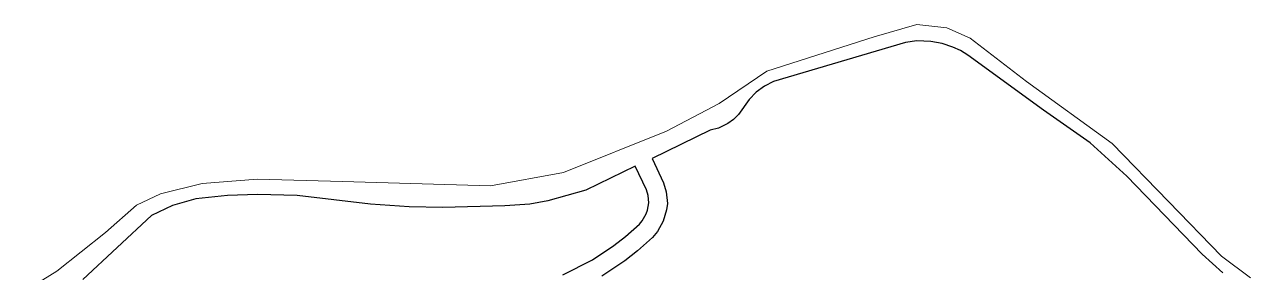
# Model space of a CAD drawing. Header units: millimetres. Extents: x 617751 to 636088, y 68402 to 77988.
# Drawn here: x 626833.6 to 627222.6, y 75009.5 to 75088 of the extents above; entities that cross this region are included whole.
import ezdxf

# ---------------------------------------------------------------- set-up
doc = ezdxf.new("R2010")
doc.units = ezdxf.units.MM
doc.header["$LTSCALE"] = 3
doc.header["$MEASUREMENT"] = 0
doc.layers.add('ALINHAMENTO PREDIAL', color=120, linetype='Continuous')
doc.layers.add('BAIRRO', color=30, linetype='Continuous')

msp = doc.modelspace()

# ---------------------------------------------------------------- linework, layer by layer
at = {"layer": 'ALINHAMENTO PREDIAL'}
for points in [[(627213.82, 75009.38), (627207.28, 75015.26), (627183.37, 75039.98), (627171.75, 75050.52), (627156.94, 75060.93), (627132.84, 75078.39), (627130.54, 75079.77), (627128.11, 75080.92), (627124.71, 75082.05), (627121.18, 75082.7), (627116.71, 75082.84), (627113.15, 75082.4), (627071.21, 75070.04), (627068.34, 75068.57), (627065.76, 75066.62), (627063.55, 75064.27), (627060.14, 75059.49), (627058.55, 75057.97), (627056.76, 75056.69), (627053.8, 75055.25), (627051.15, 75054.54), (627032.73, 75045.65), (627036.38, 75037.89), (627037.23, 75035.08), (627037.62, 75031.3), (627037.34, 75029.32), (627036.24, 75025.76), (627034.42, 75022.48), (627032.85, 75020.55), (627028.06, 75016.34), (627024.08, 75013.22), (627016.76, 75008.37)], [(627213.82, 75009.38), (627207.28, 75015.26), (627183.37, 75039.98), (627171.75, 75050.52), (627156.94, 75060.93), (627132.84, 75078.39), (627130.54, 75079.77), (627128.11, 75080.92), (627124.71, 75082.05), (627121.18, 75082.7), (627116.71, 75082.84), (627113.15, 75082.4), (627071.21, 75070.04), (627068.34, 75068.57), (627065.76, 75066.62), (627063.55, 75064.27), (627060.14, 75059.49), (627058.55, 75057.97), (627056.76, 75056.69), (627053.8, 75055.25), (627051.15, 75054.54), (627032.73, 75045.65), (627036.38, 75037.89), (627037.23, 75035.08), (627037.62, 75031.3), (627037.34, 75029.32), (627036.24, 75025.76), (627034.42, 75022.48), (627032.85, 75020.55), (627028.06, 75016.34), (627024.08, 75013.22), (627016.76, 75008.37)], [(627213.82, 75009.38), (627207.28, 75015.26), (627183.37, 75039.98), (627171.75, 75050.52), (627156.94, 75060.93), (627132.84, 75078.39), (627130.54, 75079.77), (627128.11, 75080.92), (627124.71, 75082.05), (627121.18, 75082.7), (627116.71, 75082.84), (627113.15, 75082.4), (627071.21, 75070.04), (627068.34, 75068.57), (627065.76, 75066.62), (627063.55, 75064.27), (627060.14, 75059.49), (627058.55, 75057.97), (627056.76, 75056.69), (627053.8, 75055.25), (627051.15, 75054.54), (627032.73, 75045.65), (627036.38, 75037.89), (627037.23, 75035.08), (627037.62, 75031.3), (627037.34, 75029.32), (627036.24, 75025.76), (627034.42, 75022.48), (627032.85, 75020.55), (627028.06, 75016.34), (627024.08, 75013.22), (627016.76, 75008.37)], [(627213.82, 75009.38), (627207.28, 75015.26), (627183.37, 75039.98), (627171.75, 75050.52), (627156.94, 75060.93), (627132.84, 75078.39), (627130.54, 75079.77), (627128.11, 75080.92), (627124.71, 75082.05), (627121.18, 75082.7), (627116.71, 75082.84), (627113.15, 75082.4), (627071.21, 75070.04), (627068.34, 75068.57), (627065.76, 75066.62), (627063.55, 75064.27), (627060.14, 75059.49), (627058.55, 75057.97), (627056.76, 75056.69), (627053.8, 75055.25), (627051.15, 75054.54), (627032.73, 75045.65), (627036.38, 75037.89), (627037.23, 75035.08), (627037.62, 75031.3), (627037.34, 75029.32), (627036.24, 75025.76), (627034.42, 75022.48), (627032.85, 75020.55), (627028.06, 75016.34), (627024.08, 75013.22), (627016.76, 75008.37)], [(627213.82, 75009.38), (627207.28, 75015.26), (627183.37, 75039.98), (627171.75, 75050.52), (627156.94, 75060.93), (627132.84, 75078.39), (627130.54, 75079.77), (627128.11, 75080.92), (627124.71, 75082.05), (627121.18, 75082.7), (627116.71, 75082.84), (627113.15, 75082.4), (627071.21, 75070.04), (627068.34, 75068.57), (627065.76, 75066.62), (627063.55, 75064.27), (627060.14, 75059.49), (627058.55, 75057.97), (627056.76, 75056.69), (627053.8, 75055.25), (627051.15, 75054.54), (627032.73, 75045.65), (627036.38, 75037.89), (627037.23, 75035.08), (627037.62, 75031.3), (627037.34, 75029.32), (627036.24, 75025.76), (627034.42, 75022.48), (627032.85, 75020.55), (627028.06, 75016.34), (627024.08, 75013.22), (627016.76, 75008.37)], [(627213.82, 75009.38), (627207.28, 75015.26), (627183.37, 75039.98), (627171.75, 75050.52), (627156.94, 75060.93), (627132.84, 75078.39), (627130.54, 75079.77), (627128.11, 75080.92), (627124.71, 75082.05), (627121.18, 75082.7), (627116.71, 75082.84), (627113.15, 75082.4), (627071.21, 75070.04), (627068.34, 75068.57), (627065.76, 75066.62), (627063.55, 75064.27), (627060.14, 75059.49), (627058.55, 75057.97), (627056.76, 75056.69), (627053.8, 75055.25), (627051.15, 75054.54), (627032.73, 75045.65), (627036.38, 75037.89), (627037.23, 75035.08), (627037.62, 75031.3), (627037.34, 75029.32), (627036.24, 75025.76), (627034.42, 75022.48), (627032.85, 75020.55), (627028.06, 75016.34), (627024.08, 75013.22), (627016.76, 75008.37)], [(627004.42, 75008.76), (627013.79, 75013.49), (627020.62, 75018.01), (627024.28, 75020.89), (627028.68, 75024.76), (627029.58, 75025.89), (627030.79, 75028.07), (627031.22, 75029.25), (627031.69, 75031.57), (627031.44, 75033.85), (627030.91, 75035.64), (627027.4, 75043.16), (627011.7, 75035.52), (626999.67, 75032.24), (626993.93, 75031.15), (626986.01, 75030.61), (626966.32, 75030.06), (626955.66, 75030.33), (626943.36, 75031.15), (626920.13, 75033.88), (626907.56, 75034.16), (626897.99, 75033.88), (626887.95, 75032.86), (626880.58, 75030.75), (626873.9, 75027.59), (626852.13, 75007.23)], [(627004.42, 75008.76), (627013.79, 75013.49), (627020.62, 75018.01), (627024.28, 75020.89), (627028.68, 75024.76), (627029.58, 75025.89), (627030.79, 75028.07), (627031.22, 75029.25), (627031.69, 75031.57), (627031.44, 75033.85), (627030.91, 75035.64), (627027.4, 75043.16), (627011.7, 75035.52), (626999.67, 75032.24), (626993.93, 75031.15), (626986.01, 75030.61), (626966.32, 75030.06), (626955.66, 75030.33), (626943.36, 75031.15), (626920.13, 75033.88), (626907.56, 75034.16), (626897.99, 75033.88), (626887.95, 75032.86), (626880.58, 75030.75), (626873.9, 75027.59), (626852.13, 75007.23)], [(627004.42, 75008.76), (627013.79, 75013.49), (627020.62, 75018.01), (627024.28, 75020.89), (627028.68, 75024.76), (627029.58, 75025.89), (627030.79, 75028.07), (627031.22, 75029.25), (627031.69, 75031.57), (627031.44, 75033.85), (627030.91, 75035.64), (627027.4, 75043.16), (627011.7, 75035.52), (626999.67, 75032.24), (626993.93, 75031.15), (626986.01, 75030.61), (626966.32, 75030.06), (626955.66, 75030.33), (626943.36, 75031.15), (626920.13, 75033.88), (626907.56, 75034.16), (626897.99, 75033.88), (626887.95, 75032.86), (626880.58, 75030.75), (626873.9, 75027.59), (626852.13, 75007.23)], [(627004.42, 75008.76), (627013.79, 75013.49), (627020.62, 75018.01), (627024.28, 75020.89), (627028.68, 75024.76), (627029.58, 75025.89), (627030.79, 75028.07), (627031.22, 75029.25), (627031.69, 75031.57), (627031.44, 75033.85), (627030.91, 75035.64), (627027.4, 75043.16), (627011.7, 75035.52), (626999.67, 75032.24), (626993.93, 75031.15), (626986.01, 75030.61), (626966.32, 75030.06), (626955.66, 75030.33), (626943.36, 75031.15), (626920.13, 75033.88), (626907.56, 75034.16), (626897.99, 75033.88), (626887.95, 75032.86), (626880.58, 75030.75), (626873.9, 75027.59), (626852.13, 75007.23)], [(627004.42, 75008.76), (627013.79, 75013.49), (627020.62, 75018.01), (627024.28, 75020.89), (627028.68, 75024.76), (627029.58, 75025.89), (627030.79, 75028.07), (627031.22, 75029.25), (627031.69, 75031.57), (627031.44, 75033.85), (627030.91, 75035.64), (627027.4, 75043.16), (627011.7, 75035.52), (626999.67, 75032.24), (626993.93, 75031.15), (626986.01, 75030.61), (626966.32, 75030.06), (626955.66, 75030.33), (626943.36, 75031.15), (626920.13, 75033.88), (626907.56, 75034.16), (626897.99, 75033.88), (626887.95, 75032.86), (626880.58, 75030.75), (626873.9, 75027.59), (626852.13, 75007.23)], [(627004.42, 75008.76), (627013.79, 75013.49), (627020.62, 75018.01), (627024.28, 75020.89), (627028.68, 75024.76), (627029.58, 75025.89), (627030.79, 75028.07), (627031.22, 75029.25), (627031.69, 75031.57), (627031.44, 75033.85), (627030.91, 75035.64), (627027.4, 75043.16), (627011.7, 75035.52), (626999.67, 75032.24), (626993.93, 75031.15), (626986.01, 75030.61), (626966.32, 75030.06), (626955.66, 75030.33), (626943.36, 75031.15), (626920.13, 75033.88), (626907.56, 75034.16), (626897.99, 75033.88), (626887.95, 75032.86), (626880.58, 75030.75), (626873.9, 75027.59), (626852.13, 75007.23)]]:
    msp.add_lwpolyline(points, dxfattribs=at)
at = {"layer": 'BAIRRO', "lineweight": 20}
msp.add_lwpolyline([(627222.56, 75007.84), (627213.38, 75014.64), (627196.54, 75031.97), (627178.69, 75050.33), (627151.46, 75069.95), (627133.63, 75083.72), (627126.2, 75086.96), (627116.75, 75088.04), (627103.17, 75084.19), (627069.14, 75073.22), (627054.04, 75063.07), (627037.3, 75054.29), (627004.64, 75041.12), (626981.49, 75036.97), (626934.47, 75038.36), (626907.56, 75039.1), (626889.95, 75037.63), (626876.74, 75034.45), (626869.16, 75030.78), (626859.3, 75022.18), (626843.89, 75009.95), (626833.62, 75003.6)], dxfattribs=at)

doc.saveas('drawing.dxf')
